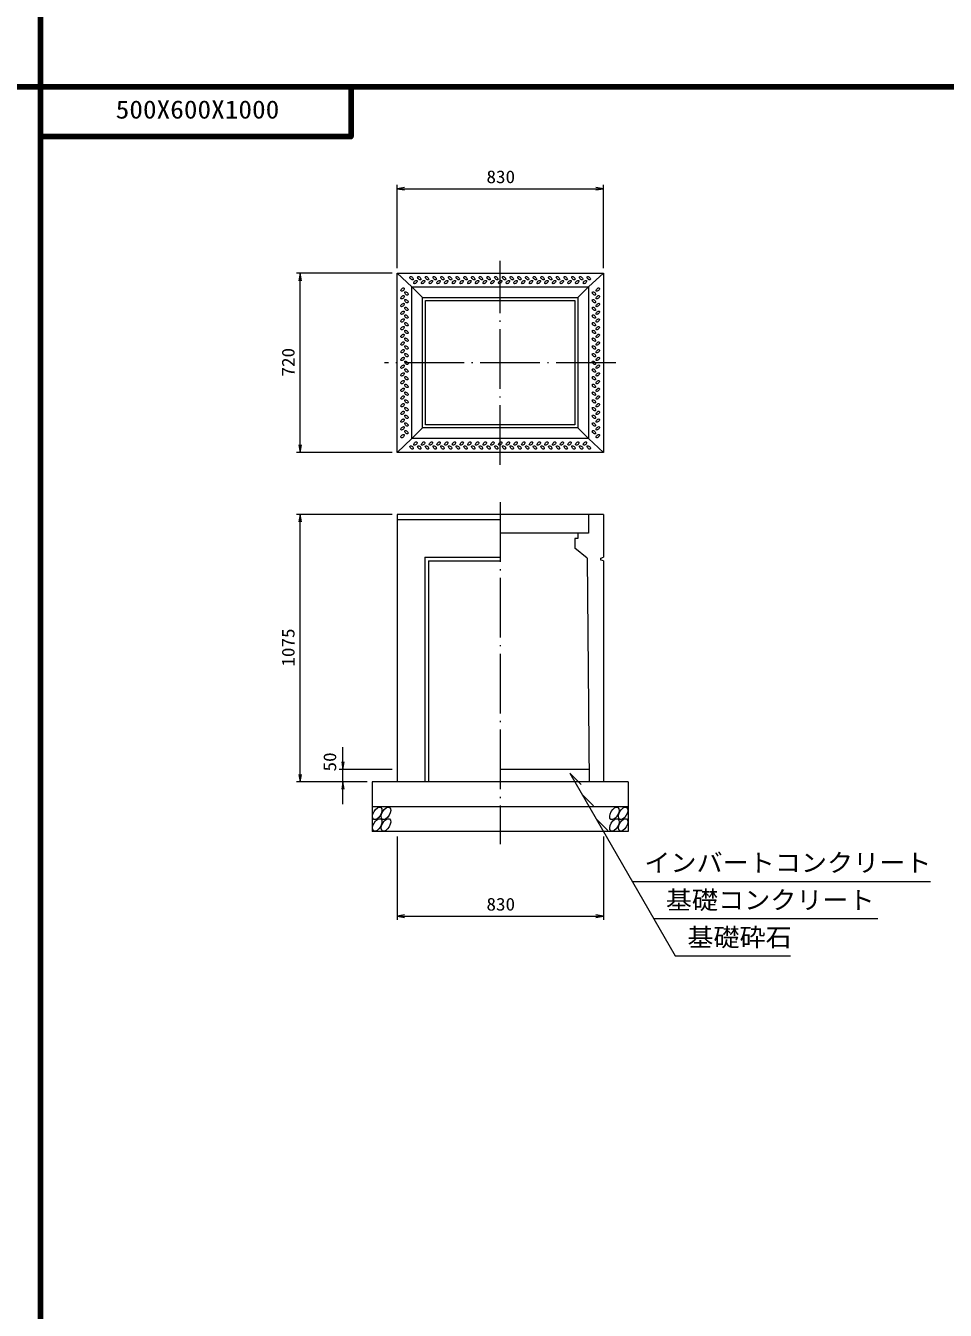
# Model space of a CAD drawing. Units: millimetres, scale not verified. Extents: x -8410 to 41710, y -74801 to 5940.
# Drawn here: x 12051 to 15751, y -42360 to -37194 of the extents above; entities that cross this region are included whole.
import ezdxf
from ezdxf.enums import TextEntityAlignment as Align

# ---------------------------------------------------------------- set-up
doc = ezdxf.new("R2010")
doc.units = ezdxf.units.MM
doc.header["$LTSCALE"] = 20
doc.linetypes.add('LONG_DASHED_DOTTED', pattern=[15.25, 12, -1.5, 0.25, -1.5])
for name, color, linetype, lineweight in [('0-0_グループ[0](0)-D-BMK(0)', 2, 'LONG_DASHED_DOTTED', 13), ('0-1_グループ[0](0)-D-STR(1)', 1, 'Continuous', 13), ('0-2_グループ[0](0)-D-STR-DIM(2)', 7, 'Continuous', 13), ('0-3_グループ[0](0)-D-STR-HTXT(3)', 7, 'Continuous', 13), ('0-5_グループ[0](0)-D-TTL(5)', 2, 'Continuous', 140)]:
    doc.layers.add(name, color=color, linetype=linetype, lineweight=lineweight)
doc.layers.add('0-4_グループ[0](0)-D-STR-TXT(4)', color=7, linetype='Continuous')
doc.layers.add('0-6_グループ[0](0)-D-TTL-TXT(6)', color=7, linetype='Continuous')
doc.styles.add('ＭＳ ゴシック', font='')
doc.styles.get('ＭＳ ゴシック').set_extended_font_data('MS Gothic')

msp = doc.modelspace()

# ---------------------------------------------------------------- linework, layer by layer
at = {"layer": '0-0_グループ[0](0)-D-BMK(0)'}
for p, q in [((13960, -38960), (13960, -38140)), ((14425, -38550), (13495, -38550)), ((13960, -39110), (13960, -40485))]:
    msp.add_line(p, q, dxfattribs=at)
at = {"layer": '0-1_グループ[0](0)-D-STR(1)'}
for p, q in [((13545, -38190), (14375, -38190)), ((13545, -38910), (13545, -38190)), ((14375, -38190), (14375, -38910)), ((13605, -38245), (14315, -38245)), ((13605, -38855), (13605, -38245)), ((14315, -38245), (14315, -38855)), ((13648, -38288), (14272, -38288)), ((13648, -38812), (13648, -38288)), ((13660, -38300), (14260, -38300)), ((13660, -38800), (13660, -38300)), ((14260, -38300), (14260, -38800)), ((14272, -38288), (14272, -38812)), ((14272, -38812), (13648, -38812)), ((14260, -38800), (13660, -38800)), ((14315, -38855), (13605, -38855)), ((14375, -38910), (13545, -38910)), ((14375, -39160), (13545, -39160)), ((13545, -39160), (13545, -40235)), ((13960, -39182), (13545, -39182)), ((14375, -39160), (14375, -39331.5)), ((14310, -39335), (14260, -39295)), ((13656.5, -39331.5), (13656.5, -40235)), ((13656.5, -39331.5), (13960, -39331.5)), ((13671.5, -39346.5), (13671.5, -40235)), ((13671.5, -39346.5), (13960, -39346.5)), ((14310, -39335), (14318.44, -40235)), ((14365, -39335), (14375, -39331.5)), ((14375, -39346.5), (14375, -40235)), ((14317.97, -40185), (13960, -40185)), ((14475, -40235), (13445, -40235)), ((13445, -40235), (13445, -40435)), ((14475, -40235), (14475, -40435)), ((14475, -40335), (13445, -40335)), ((14475, -40435), (13445, -40435))]:
    msp.add_line(p, q, dxfattribs=at)
for points in [[(13545, -38190), (13605, -38245), (13648, -38288)], [(14375, -38190), (14315, -38245), (14272, -38288)], [(13545, -38910), (13605, -38855), (13648, -38812)], [(14375, -38910), (14315, -38855), (14272, -38812)], [(14315, -39160), (14315, -39235), (13960, -39235)], [(14272, -39235), (14272, -39257), (14260, -39257), (14260, -39295)], [(14375, -39346.5), (14365, -39343), (14365, -39335)]]:
    msp.add_lwpolyline(points, dxfattribs=at)
for centre, major_axis, ratio in [((13603.5, -38209.75), (-6.01, 6.01), 0.529412), ((13619, -38225.25), (6.01, 6.01), 0.529412), ((13634.5, -38209.75), (-6.01, 6.01), 0.529412), ((13650, -38225.25), (6.01, 6.01), 0.529412), ((13665.5, -38209.75), (-6.01, 6.01), 0.529412), ((13681, -38225.25), (6.01, 6.01), 0.529412), ((13696.5, -38209.75), (-6.01, 6.01), 0.529412), ((13712, -38225.25), (6.01, 6.01), 0.529412), ((13727.5, -38209.75), (-6.01, 6.01), 0.529412), ((13743, -38225.25), (6.01, 6.01), 0.529412), ((13758.5, -38209.75), (-6.01, 6.01), 0.529412), ((13774, -38225.25), (6.01, 6.01), 0.529412), ((13789.5, -38209.75), (-6.01, 6.01), 0.529412), ((13805, -38225.25), (6.01, 6.01), 0.529412), ((13820.5, -38209.75), (-6.01, 6.01), 0.529412), ((13836, -38225.25), (6.01, 6.01), 0.529412), ((13851.5, -38209.75), (-6.01, 6.01), 0.529412), ((13867, -38225.25), (6.01, 6.01), 0.529412), ((13882.5, -38209.75), (-6.01, 6.01), 0.529412), ((13898, -38225.25), (6.01, 6.01), 0.529412), ((13913.5, -38209.75), (-6.01, 6.01), 0.529412), ((13929, -38225.25), (6.01, 6.01), 0.529412), ((13944.5, -38209.75), (-6.01, 6.01), 0.529412), ((13960, -38225.25), (6.01, 6.01), 0.529412), ((13975.5, -38209.75), (-6.01, 6.01), 0.529412), ((13991, -38225.25), (6.01, 6.01), 0.529412), ((14006.5, -38209.75), (-6.01, 6.01), 0.529412), ((14022, -38225.25), (6.01, 6.01), 0.529412), ((14037.5, -38209.75), (-6.01, 6.01), 0.529412), ((14053, -38225.25), (6.01, 6.01), 0.529412), ((14068.5, -38209.75), (-6.01, 6.01), 0.529412), ((14084, -38225.25), (6.01, 6.01), 0.529412), ((14099.5, -38209.75), (-6.01, 6.01), 0.529412), ((14115, -38225.25), (6.01, 6.01), 0.529412), ((14130.5, -38209.75), (-6.01, 6.01), 0.529412), ((14146, -38225.25), (6.01, 6.01), 0.529412), ((14161.5, -38209.75), (-6.01, 6.01), 0.529412), ((14177, -38225.25), (6.01, 6.01), 0.529412), ((14192.5, -38209.75), (-6.01, 6.01), 0.529412), ((14208, -38225.25), (6.01, 6.01), 0.529412), ((14223.5, -38209.75), (-6.01, 6.01), 0.529412), ((14239, -38225.25), (6.01, 6.01), 0.529412), ((14254.5, -38209.75), (-6.01, 6.01), 0.529412), ((14270, -38225.25), (6.01, 6.01), 0.529412), ((14285.5, -38209.75), (-6.01, 6.01), 0.529412), ((14301, -38225.25), (6.01, 6.01), 0.529412), ((14316.5, -38209.75), (-6.01, 6.01), 0.529412), ((13567.25, -38255.5), (-6.01, -6.01), 0.529412), ((13582.75, -38271), (-6.01, 6.01), 0.529412), ((14337.25, -38271), (6.01, -6.01), 0.529412), ((14352.75, -38255.5), (6.01, 6.01), 0.529412), ((13567.25, -38286.5), (-6.01, -6.01), 0.529412), ((13567.25, -38317.5), (-6.01, -6.01), 0.529412), ((13582.75, -38302), (-6.01, 6.01), 0.529412), ((13582.75, -38333), (-6.01, 6.01), 0.529412), ((14337.25, -38302), (6.01, -6.01), 0.529412), ((14337.25, -38333), (6.01, -6.01), 0.529412), ((14352.75, -38286.5), (6.01, 6.01), 0.529412), ((14352.75, -38317.5), (6.01, 6.01), 0.529412), ((13567.25, -38348.5), (-6.01, -6.01), 0.529412), ((13567.25, -38379.5), (-6.01, -6.01), 0.529412), ((13582.75, -38364), (-6.01, 6.01), 0.529412), ((14337.25, -38364), (6.01, -6.01), 0.529412), ((14352.75, -38348.5), (6.01, 6.01), 0.529412), ((14352.75, -38379.5), (6.01, 6.01), 0.529412), ((13567.25, -38410.5), (-6.01, -6.01), 0.529412), ((13582.75, -38395), (-6.01, 6.01), 0.529412), ((13582.75, -38426), (-6.01, 6.01), 0.529412), ((14337.25, -38395), (6.01, -6.01), 0.529412), ((14337.25, -38426), (6.01, -6.01), 0.529412), ((14352.75, -38410.5), (6.01, 6.01), 0.529412), ((13567.25, -38441.5), (-6.01, -6.01), 0.529412), ((13567.25, -38472.5), (-6.01, -6.01), 0.529412), ((13582.75, -38457), (-6.01, 6.01), 0.529412), ((13582.75, -38488), (-6.01, 6.01), 0.529412), ((14337.25, -38457), (6.01, -6.01), 0.529412), ((14337.25, -38488), (6.01, -6.01), 0.529412), ((14352.75, -38441.5), (6.01, 6.01), 0.529412), ((14352.75, -38472.5), (6.01, 6.01), 0.529412), ((13567.25, -38503.5), (-6.01, -6.01), 0.529412), ((13567.25, -38534.5), (-6.01, -6.01), 0.529412), ((13582.75, -38519), (-6.01, 6.01), 0.529412), ((14337.25, -38519), (6.01, -6.01), 0.529412), ((14352.75, -38503.5), (6.01, 6.01), 0.529412), ((14352.75, -38534.5), (6.01, 6.01), 0.529412), ((13567.25, -38565.5), (-6.01, -6.01), 0.529412), ((13582.75, -38550), (-6.01, 6.01), 0.529412), ((13582.75, -38581), (-6.01, 6.01), 0.529412), ((14337.25, -38550), (6.01, -6.01), 0.529412), ((14337.25, -38581), (6.01, -6.01), 0.529412), ((14352.75, -38565.5), (6.01, 6.01), 0.529412), ((13567.25, -38596.5), (-6.01, -6.01), 0.529412), ((13567.25, -38627.5), (-6.01, -6.01), 0.529412), ((13582.75, -38612), (-6.01, 6.01), 0.529412), ((13582.75, -38643), (-6.01, 6.01), 0.529412), ((14337.25, -38612), (6.01, -6.01), 0.529412), ((14337.25, -38643), (6.01, -6.01), 0.529412), ((14352.75, -38596.5), (6.01, 6.01), 0.529412), ((14352.75, -38627.5), (6.01, 6.01), 0.529412), ((13567.25, -38658.5), (-6.01, -6.01), 0.529412), ((13567.25, -38689.5), (-6.01, -6.01), 0.529412), ((13582.75, -38674), (-6.01, 6.01), 0.529412), ((14337.25, -38674), (6.01, -6.01), 0.529412), ((14352.75, -38658.5), (6.01, 6.01), 0.529412), ((14352.75, -38689.5), (6.01, 6.01), 0.529412), ((13567.25, -38720.5), (-6.01, -6.01), 0.529412), ((13582.75, -38705), (-6.01, 6.01), 0.529412), ((13582.75, -38736), (-6.01, 6.01), 0.529412), ((14337.25, -38705), (6.01, -6.01), 0.529412), ((14337.25, -38736), (6.01, -6.01), 0.529412), ((14352.75, -38720.5), (6.01, 6.01), 0.529412), ((13567.25, -38751.5), (-6.01, -6.01), 0.529412), ((13567.25, -38782.5), (-6.01, -6.01), 0.529412), ((13582.75, -38767), (-6.01, 6.01), 0.529412), ((13582.75, -38798), (-6.01, 6.01), 0.529412), ((14337.25, -38767), (6.01, -6.01), 0.529412), ((14337.25, -38798), (6.01, -6.01), 0.529412), ((14352.75, -38751.5), (6.01, 6.01), 0.529412), ((14352.75, -38782.5), (6.01, 6.01), 0.529412), ((13567.25, -38813.5), (-6.01, -6.01), 0.529412), ((13567.25, -38844.5), (-6.01, -6.01), 0.529412), ((13582.75, -38829), (-6.01, 6.01), 0.529412), ((14337.25, -38829), (6.01, -6.01), 0.529412), ((14352.75, -38813.5), (6.01, 6.01), 0.529412), ((14352.75, -38844.5), (6.01, 6.01), 0.529412), ((13603.5, -38890.25), (6.01, -6.01), 0.529412), ((13619, -38874.75), (-6.01, -6.01), 0.529412), ((13634.5, -38890.25), (6.01, -6.01), 0.529412), ((13650, -38874.75), (-6.01, -6.01), 0.529412), ((13665.5, -38890.25), (6.01, -6.01), 0.529412), ((13681, -38874.75), (-6.01, -6.01), 0.529412), ((13696.5, -38890.25), (6.01, -6.01), 0.529412), ((13712, -38874.75), (-6.01, -6.01), 0.529412), ((13727.5, -38890.25), (6.01, -6.01), 0.529412), ((13743, -38874.75), (-6.01, -6.01), 0.529412), ((13758.5, -38890.25), (6.01, -6.01), 0.529412), ((13774, -38874.75), (-6.01, -6.01), 0.529412), ((13789.5, -38890.25), (6.01, -6.01), 0.529412), ((13805, -38874.75), (-6.01, -6.01), 0.529412), ((13820.5, -38890.25), (6.01, -6.01), 0.529412), ((13836, -38874.75), (-6.01, -6.01), 0.529412), ((13851.5, -38890.25), (6.01, -6.01), 0.529412), ((13867, -38874.75), (-6.01, -6.01), 0.529412), ((13882.5, -38890.25), (6.01, -6.01), 0.529412), ((13898, -38874.75), (-6.01, -6.01), 0.529412), ((13913.5, -38890.25), (6.01, -6.01), 0.529412), ((13929, -38874.75), (-6.01, -6.01), 0.529412), ((13944.5, -38890.25), (6.01, -6.01), 0.529412), ((13960, -38874.75), (-6.01, -6.01), 0.529412), ((13975.5, -38890.25), (6.01, -6.01), 0.529412), ((13991, -38874.75), (-6.01, -6.01), 0.529412), ((14006.5, -38890.25), (6.01, -6.01), 0.529412), ((14022, -38874.75), (-6.01, -6.01), 0.529412), ((14037.5, -38890.25), (6.01, -6.01), 0.529412), ((14053, -38874.75), (-6.01, -6.01), 0.529412), ((14068.5, -38890.25), (6.01, -6.01), 0.529412), ((14084, -38874.75), (-6.01, -6.01), 0.529412), ((14099.5, -38890.25), (6.01, -6.01), 0.529412), ((14115, -38874.75), (-6.01, -6.01), 0.529412), ((14130.5, -38890.25), (6.01, -6.01), 0.529412), ((14146, -38874.75), (-6.01, -6.01), 0.529412), ((14161.5, -38890.25), (6.01, -6.01), 0.529412), ((14177, -38874.75), (-6.01, -6.01), 0.529412), ((14192.5, -38890.25), (6.01, -6.01), 0.529412), ((14208, -38874.75), (-6.01, -6.01), 0.529412), ((14223.5, -38890.25), (6.01, -6.01), 0.529412), ((14239, -38874.75), (-6.01, -6.01), 0.529412), ((14254.5, -38890.25), (6.01, -6.01), 0.529412), ((14270, -38874.75), (-6.01, -6.01), 0.529412), ((14285.5, -38890.25), (6.01, -6.01), 0.529412), ((14301, -38874.75), (-6.01, -6.01), 0.529412), ((14316.5, -38890.25), (6.01, -6.01), 0.529412), ((13465.43, -40362), (-13.75, -23.82), 0.545455), ((13500.43, -40362), (-13.75, -23.82), 0.545455), ((14419.43, -40362), (-13.75, -23.82), 0.545455), ((14454.43, -40362), (-13.75, -23.82), 0.545455), ((13465.43, -40408), (-13.75, -23.82), 0.545455), ((13500.43, -40408), (-13.75, -23.82), 0.545455), ((14419.43, -40408), (-13.75, -23.82), 0.545455), ((14454.43, -40408), (-13.75, -23.82), 0.545455)]:
    msp.add_ellipse(centre, major_axis=major_axis, ratio=ratio, dxfattribs=at)
at = {"layer": '0-2_グループ[0](0)-D-STR-DIM(2)'}
for p, q in [((13545, -38170), (13545, -37835)), ((13545, -37850), (14375, -37850)), ((14375, -38170), (14375, -37835)), ((13525, -38190), (13140, -38190)), ((13155, -38910), (13155, -38190)), ((13525, -38910), (13140, -38910)), ((13525, -39160), (13140, -39160)), ((13155, -40235), (13155, -39160)), ((13327.48, -40325), (13327.48, -40095)), ((13327.48, -40185), (13327.48, -40095)), ((13525, -40185), (13312.48, -40185)), ((13425, -40235), (13140, -40235)), ((13425, -40235), (13312.48, -40235)), ((13327.48, -40325), (13327.48, -40235)), ((13545, -40455), (13545, -40790)), ((14375, -40455), (14375, -40790)), ((13545, -40775), (14375, -40775))]:
    msp.add_line(p, q, dxfattribs=at)
for points in [[(13575, -37845), (13545, -37850), (13575, -37855)], [(14345, -37855), (14375, -37850), (14345, -37845)], [(13160, -38220), (13155, -38190), (13150, -38220)], [(13150, -38880), (13155, -38910), (13160, -38880)], [(13160, -39190), (13155, -39160), (13150, -39190)], [(13322.48, -40155), (13327.48, -40185), (13332.48, -40155)], [(13150, -40205), (13155, -40235), (13160, -40205)], [(13332.48, -40265), (13327.48, -40235), (13322.48, -40265)], [(13575, -40770), (13545, -40775), (13575, -40780)], [(14345, -40780), (14375, -40775), (14345, -40770)]]:
    msp.add_lwpolyline(points, dxfattribs=at)
at = {"layer": '0-3_グループ[0](0)-D-STR-HTXT(3)'}
for p, q in [((14240, -40200), (14664.35, -40935)), ((14240, -40200), (14285.75, -40245.75)), ((14289.07, -40285), (14334.83, -40330.75)), ((14346.81, -40385), (14392.56, -40430.75)), ((14491.15, -40635), (15691.75, -40635)), ((14577.75, -40785), (15479.21, -40785)), ((14664.35, -40935), (15128.55, -40935))]:
    msp.add_line(p, q, dxfattribs=at)
at = {"layer": '0-5_グループ[0](0)-D-TTL(5)'}
for p, q in [((12110, -37440), (12110, -21690)), ((12110, -42690), (12110, -26940)), ((12110, -47940), (12110, -32190)), ((8410, -37440), (34310, -37440)), ((8410, -37440), (34310, -37440)), ((8410, -37440), (34310, -37440)), ((8410, -37440), (34310, -37440)), ((12110, -53190), (12110, -37440)), ((13360, -37640), (13360, -37440)), ((12110, -37640), (13360, -37640))]:
    msp.add_line(p, q, dxfattribs=at)
msp.add_lwpolyline([(12110, -37640), (13360, -37640), (13360, -37440)], dxfattribs=at)

# ---------------------------------------------------------------- texts
at = {"layer": '0-2_グループ[0](0)-D-STR-DIM(2)', "style": 'ＭＳ ゴシック', "width": 1.1}
for p in [(13904.7, -37843), (13904.7, -40768)]:
    msp.add_text('830', height=51.32, dxfattribs=at).set_placement(p, align=Align.BOTTOM_LEFT)
for s, p in [('720', (13148, -38605.3)), ('1075', (13148, -39771.7)), ('50', (13315.47, -40193.3))]:
    msp.add_text(s, height=51.32, rotation=90, dxfattribs=at).set_placement(p, align=Align.BOTTOM_LEFT)
at = {"layer": '0-4_グループ[0](0)-D-STR-TXT(4)', "style": 'ＭＳ ゴシック', "width": 1.05}
for s, p in [('インバートコンクリート', (14539.85, -40618.68)), ('基礎コンクリート', (14626.45, -40768.68)), ('基礎砕石', (14713.06, -40918.68))]:
    msp.add_text(s, height=73.31, dxfattribs=at).set_placement(p, align=Align.BOTTOM_LEFT)
at = {"layer": '0-6_グループ[0](0)-D-TTL-TXT(6)', "style": 'ＭＳ ゴシック', "width": 1.1}
msp.add_text('500X600X1000', height=73.31, dxfattribs=at).set_placement((12413, -37590), align=Align.BOTTOM_LEFT)

doc.saveas('drawing.dxf')
